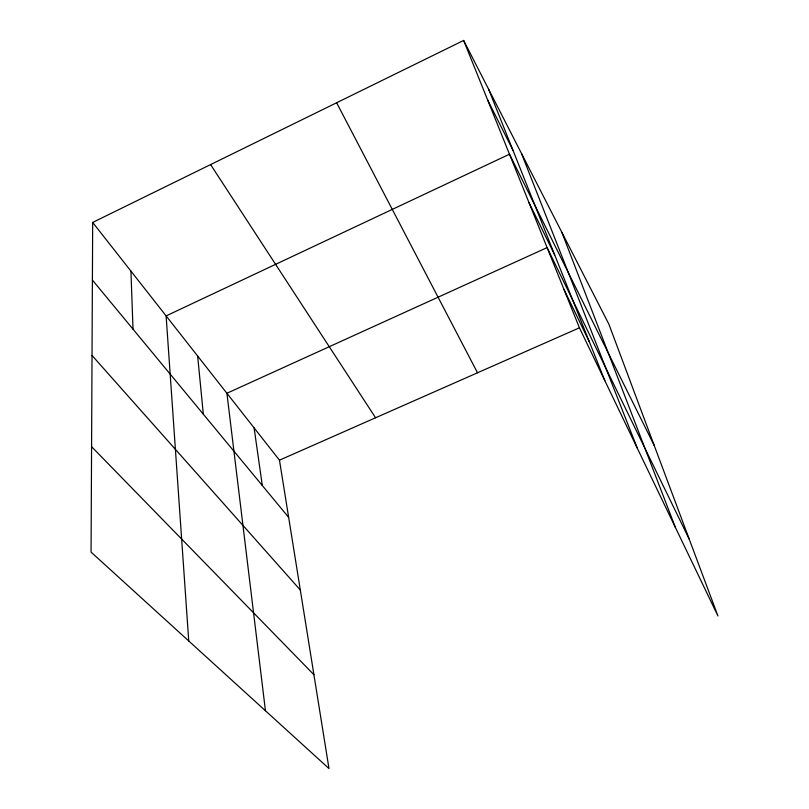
<?xml version="1.0" encoding="UTF-8"?>
<svg xmlns="http://www.w3.org/2000/svg" width="809" height="809" viewBox="0 0 809 809"><rect width="100%" height="100%" fill="white"/><g stroke="black" fill="none" stroke-linecap="round" stroke-linejoin="round"><path stroke-width="1.21" d="M92.681 222.435L91.063 552.112L328.98 768.55L279.469 460.179L92.681 222.435L463.648 40.45L608.924 324.278L717.937 615.973L579.436 327.807L463.648 40.45M279.469 460.179L579.436 327.807M91.579 446.679L313.922 674.726M92.024 355.454L300.321 590.014M92.398 280.056L288.651 517.376M210.593 164.591L375.568 417.768M336.635 102.763L477.512 372.787M487.584 99.851L512.906 150.15M654.228 445.486L509.488 154.216L166.118 315.904L188.74 640.971M529.046 202.756L554.681 254.896M689.268 539.249L547.117 247.605L226.904 393.265L265.453 710.757M563.863 289.177L589.427 342.015M488.596 89.192L604.869 380.726M521.522 153.528L637.34 448.277M561.79 232.193L675.444 527.549M254.107 427.89L262.308 485.511M197.649 356.041L203.322 414.178M130.937 271.126L133.01 329.162"/></g></svg>
